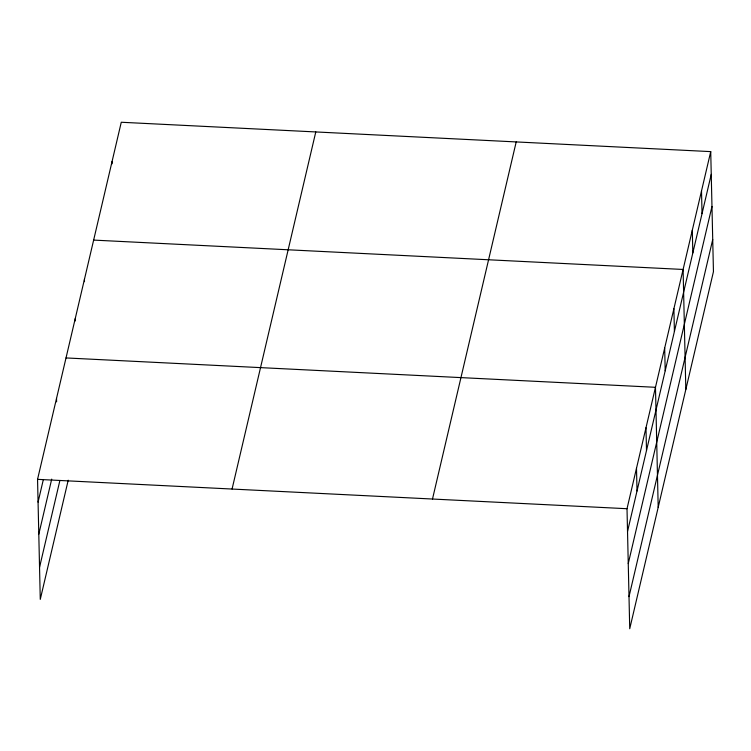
<?xml version="1.0" encoding="UTF-8"?>
<svg xmlns="http://www.w3.org/2000/svg" width="751" height="751" viewBox="0 0 751 751"><rect width="100%" height="100%" fill="white"/><g stroke="black" fill="none" stroke-linecap="round" stroke-linejoin="round"><path stroke-width="1.13" d="M68.21 480.218L40.272 599.382L37.55 479.354L121.268 122.253L710.728 151.618L713.45 271.646L629.732 628.747L627.01 508.718L710.728 151.618M38.066 502.1L43.333 479.617M38.799 534.205L51.706 479.119M39.55 567.277L59.836 480.715M232.068 489.042L315.786 131.941M432.492 499.03L516.2 141.93M627.526 531.464L711.244 174.363M628.258 563.569L711.967 206.469M629.009 596.641L712.718 239.541M93.64 240.095L683.1 269.459L685.823 389.487M66.013 357.936L655.473 387.3L658.195 507.329M37.55 479.354L627.01 508.718M701.518 190.895L702.035 213.641M692.309 230.181L692.826 252.927M673.891 308.745L674.407 331.491M664.682 348.023L665.198 370.769M645.982 427.779L646.498 450.525M636.501 468.248L637.017 490.994M112.059 161.531L112.106 163.812M84.431 279.381L84.478 281.653M75.222 318.659L75.269 320.93M56.522 398.415L56.607 401.823"/></g></svg>
